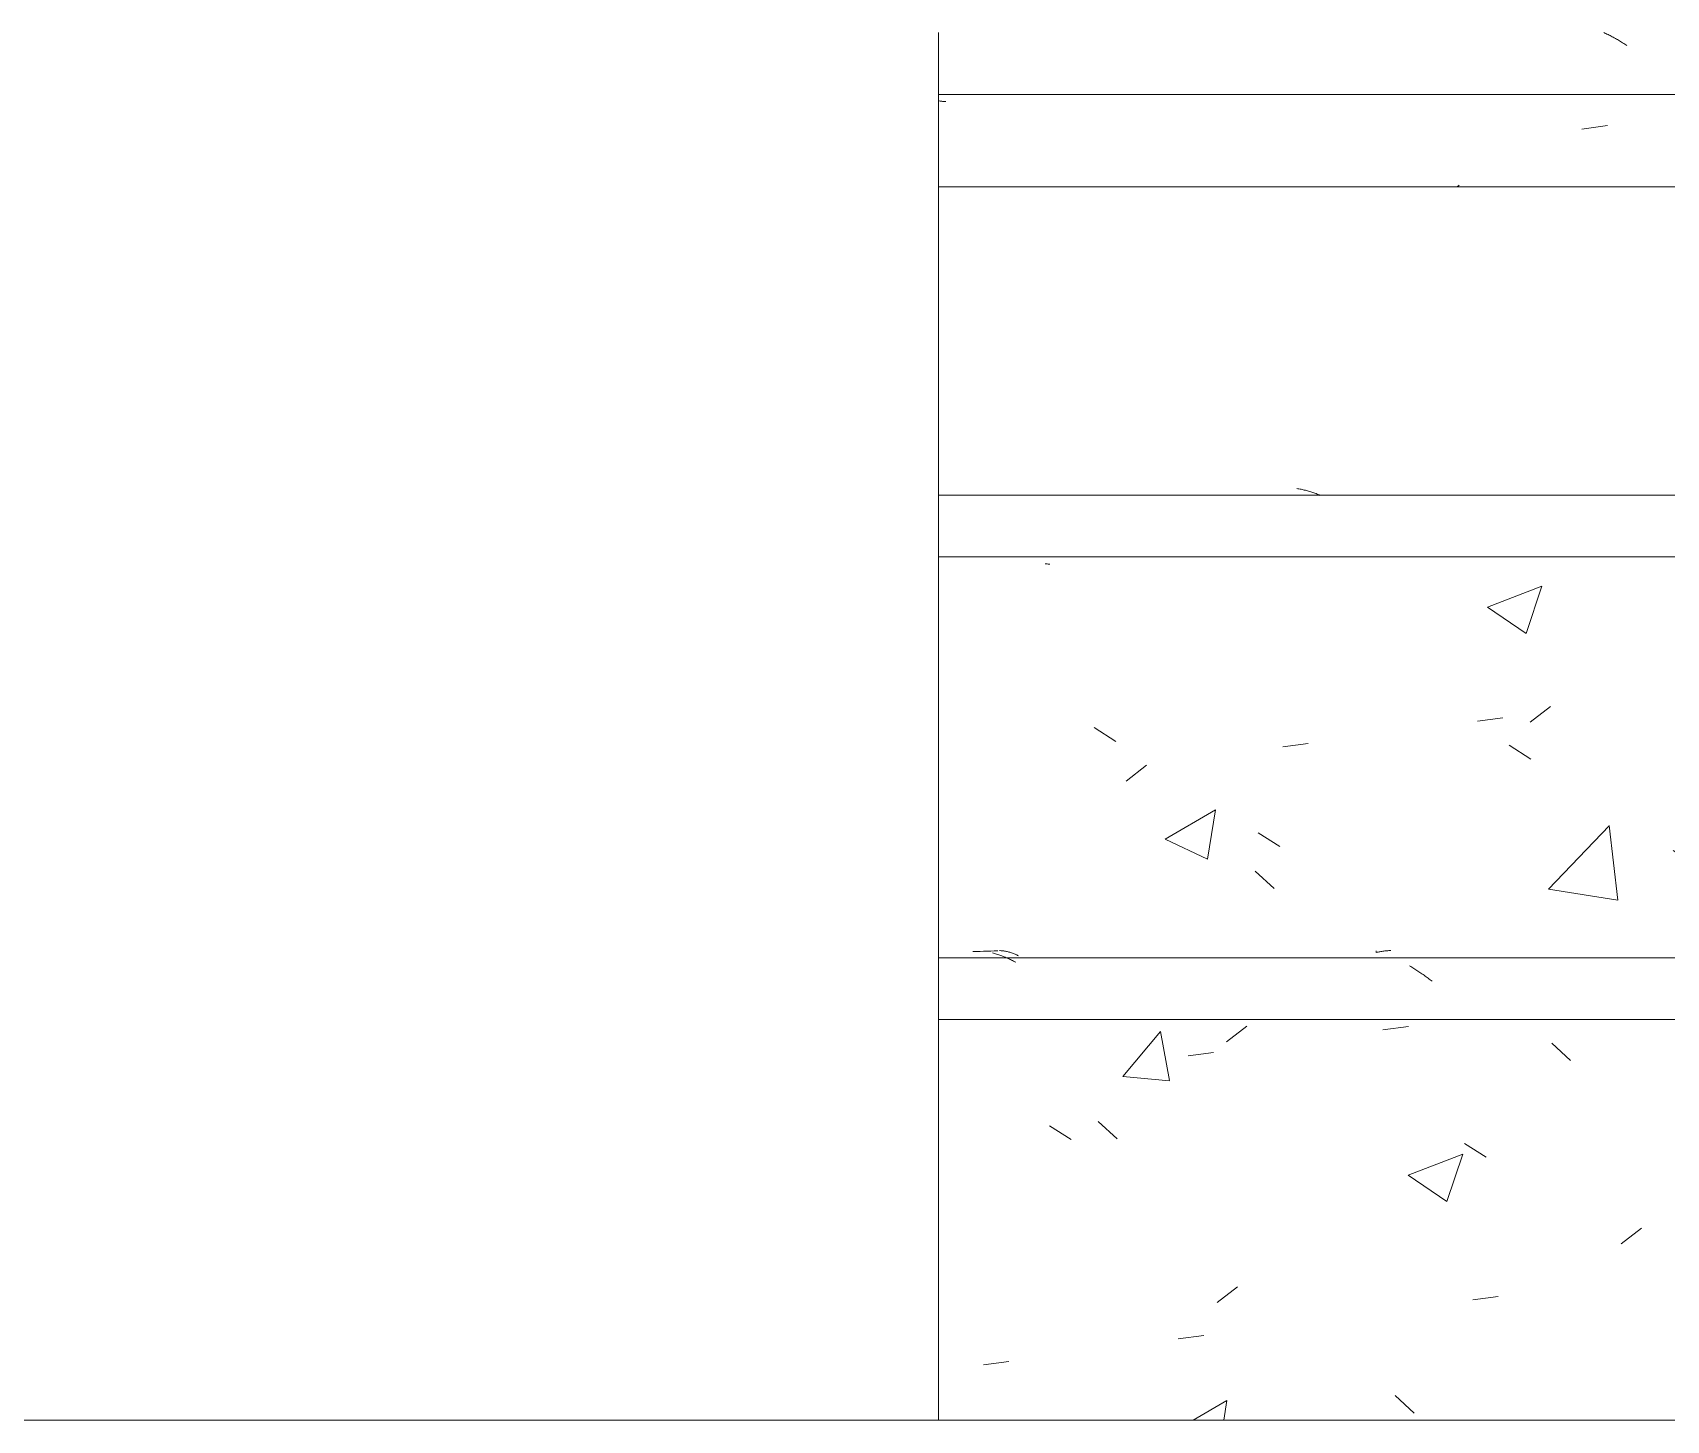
# Model space of a CAD drawing. Header units: millimetres. Extents: x -20608 to 106651, y -8981 to 93550.
# Drawn here: x 87034 to 87563, y -450 to 0 of the extents above; entities that cross this region are included whole.
import ezdxf

# ---------------------------------------------------------------- set-up
doc = ezdxf.new("R2010")
doc.units = ezdxf.units.MM
doc.linetypes.add('Grid Line', pattern=[14, 10, -2, 0, -2])
for name, color, linetype, lineweight in [('NET CAT', 3, 'Continuous', 5), ('NET THAY 1', 41, 'Continuous', 5), ('NET-THAY', 2, 'Continuous', 9), ('TRUC', 225, 'Continuous', 5)]:
    doc.layers.add(name, color=color, linetype=linetype, lineweight=lineweight)

# ---------------------------------------------------------------- blocks, each defined once
blk = doc.blocks.new('FP_396-MẶT ĐỨNG 1-14')
at = {"layer": 'NET THAY 1', "color": 7}
for p, q in [((89109.69, -300), (87327.26, -300)), ((87327.26, -320), (89109.69, -320))]:
    blk.add_line(p, q, dxfattribs=at)
at = {"layer": 'NET THAY 1'}
for p, q in [((87339.53, -297.96), (87338.38, -298)), ((87340.69, -297.92), (87339.53, -297.96)), ((87341.85, -297.88), (87340.69, -297.92)), ((87343, -297.85), (87341.85, -297.88)), ((87344.16, -297.81), (87343, -297.85)), ((87345.31, -297.79), (87344.16, -297.81)), ((87345.05, -298.53), (87344.7, -298.44)), ((87345.4, -298.62), (87345.05, -298.53)), ((87346.47, -297.76), (87345.31, -297.79)), ((87345.74, -298.72), (87345.4, -298.62)), ((87346.09, -298.82), (87345.74, -298.72)), ((87346.43, -298.93), (87346.09, -298.82)), ((87346.78, -299.05), (87346.43, -298.93)), ((87347.13, -299.16), (87346.78, -299.05)), ((87347.27, -297.68), (87346.99, -297.67)), ((87347.47, -299.29), (87347.13, -299.16)), ((87347.55, -297.7), (87347.27, -297.68)), ((87347.82, -299.41), (87347.47, -299.29)), ((87347.83, -297.72), (87347.55, -297.7)), ((87348.16, -299.55), (87347.82, -299.41)), ((87348.11, -297.75), (87347.83, -297.72)), ((87348.4, -297.79), (87348.11, -297.75)), ((87348.51, -299.68), (87348.16, -299.55)), ((87348.68, -297.83), (87348.4, -297.79)), ((87348.85, -299.82), (87348.51, -299.68)), ((87348.96, -297.88), (87348.68, -297.83)), ((87349.19, -299.97), (87348.85, -299.82)), ((87349.24, -297.93), (87348.96, -297.88)), ((87349.54, -300.11), (87349.19, -299.97)), ((87349.52, -297.99), (87349.24, -297.93)), ((87349.8, -298.06), (87349.52, -297.99)), ((87349.88, -300.27), (87349.54, -300.11)), ((87350.08, -298.14), (87349.8, -298.06)), ((87350.22, -300.42), (87349.88, -300.27)), ((87350.37, -298.22), (87350.08, -298.14)), ((87350.56, -300.59), (87350.22, -300.42)), ((87350.65, -298.3), (87350.37, -298.22)), ((87350.91, -300.75), (87350.56, -300.59)), ((87350.93, -298.39), (87350.65, -298.3)), ((87351.25, -300.92), (87350.91, -300.75)), ((87351.21, -298.49), (87350.93, -298.39)), ((87351.49, -298.6), (87351.21, -298.49)), ((87351.59, -301.09), (87351.25, -300.92)), ((87351.77, -298.71), (87351.49, -298.6)), ((87351.93, -301.27), (87351.59, -301.09)), ((87352.05, -298.82), (87351.77, -298.71)), ((87352.27, -301.45), (87351.93, -301.27)), ((87352.32, -298.95), (87352.05, -298.82)), ((87352.6, -299.07), (87352.32, -298.95)), ((87352.88, -299.21), (87352.6, -299.07)), ((87353.16, -299.35), (87352.88, -299.21)), ((87469.12, -298.03), (87469.1, -298.31)), ((87469.42, -298.23), (87469.1, -298.3)), ((87469.14, -297.83), (87469.12, -298.03)), ((87469.16, -297.71), (87469.14, -297.83)), ((87469.74, -298.16), (87469.42, -298.23)), ((87470.06, -298.09), (87469.74, -298.16)), ((87470.37, -298.03), (87470.06, -298.09)), ((87470.69, -297.97), (87470.37, -298.03)), ((87471.01, -297.92), (87470.69, -297.97)), ((87471.32, -297.87), (87471.01, -297.92)), ((87471.64, -297.83), (87471.32, -297.87)), ((87471.96, -297.79), (87471.64, -297.83)), ((87472.27, -297.76), (87471.96, -297.79)), ((87472.59, -297.73), (87472.27, -297.76)), ((87472.91, -297.71), (87472.59, -297.73)), ((87473.22, -297.69), (87472.91, -297.71)), ((87473.54, -297.68), (87473.22, -297.69)), ((87473.85, -297.67), (87473.54, -297.68)), ((87480.33, -302.8), (87479.99, -302.6)), ((87480.67, -303.01), (87480.33, -302.8)), ((87481, -303.22), (87480.67, -303.01)), ((87481.34, -303.43), (87481, -303.22)), ((87481.67, -303.64), (87481.34, -303.43)), ((87482.01, -303.86), (87481.67, -303.64)), ((87482.34, -304.08), (87482.01, -303.86)), ((87482.67, -304.3), (87482.34, -304.08)), ((87483.01, -304.53), (87482.67, -304.3)), ((87483.34, -304.76), (87483.01, -304.53)), ((87483.67, -304.99), (87483.34, -304.76)), ((87484, -305.22), (87483.67, -304.99)), ((87484.33, -305.45), (87484, -305.22)), ((87484.66, -305.69), (87484.33, -305.45)), ((87484.99, -305.92), (87484.66, -305.69)), ((87485.32, -306.16), (87484.99, -305.92)), ((87485.65, -306.4), (87485.32, -306.16)), ((87485.98, -306.65), (87485.65, -306.4)), ((87486.3, -306.89), (87485.98, -306.65)), ((87486.63, -307.13), (87486.3, -306.89)), ((87486.95, -307.38), (87486.63, -307.13)), ((87487.28, -307.63), (87486.95, -307.38))]:
    blk.add_line(p, q, dxfattribs=at)
blk = doc.blocks.new('FP_397-MẶT ĐỨNG 1-14')
at = {"layer": 'NET THAY 1'}
for p, q in [((87443.75, -147.92), (87443.4, -147.87)), ((87444.1, -147.97), (87443.75, -147.92)), ((87444.45, -148.03), (87444.1, -147.97)), ((87444.8, -148.09), (87444.45, -148.03)), ((87445.14, -148.16), (87444.8, -148.09)), ((87445.49, -148.23), (87445.14, -148.16)), ((87445.84, -148.31), (87445.49, -148.23)), ((87446.19, -148.39), (87445.84, -148.31)), ((87446.53, -148.48), (87446.19, -148.39)), ((87446.88, -148.57), (87446.53, -148.48)), ((87447.23, -148.67), (87446.88, -148.57)), ((87447.57, -148.77), (87447.23, -148.67)), ((87447.92, -148.87), (87447.57, -148.77)), ((87448.27, -148.99), (87447.92, -148.87)), ((87448.61, -149.1), (87448.27, -148.99)), ((87448.96, -149.22), (87448.61, -149.1)), ((87449.3, -149.35), (87448.96, -149.22)), ((87449.65, -149.48), (87449.3, -149.35)), ((87449.99, -149.61), (87449.65, -149.48)), ((87450.34, -149.75), (87449.99, -149.61)), ((87450.68, -149.89), (87450.34, -149.75)), ((87451.02, -150.04), (87450.68, -149.89)), ((87362.16, -172.26), (87361.87, -172.23)), ((87362.45, -172.29), (87362.16, -172.26)), ((87362.74, -172.31), (87362.45, -172.29)), ((87363.03, -172.32), (87362.74, -172.31)), ((87363.32, -172.33), (87363.03, -172.32))]:
    blk.add_line(p, q, dxfattribs=at)
at = {"layer": 'NET THAY 1', "color": 7}
for p, q in [((89074.01, -150), (87327.26, -150)), ((87327.26, -170), (89074.01, -170))]:
    blk.add_line(p, q, dxfattribs=at)
blk = doc.blocks.new('FP_398-MẶT ĐỨNG 1-14')
at = {"layer": 'NET THAY 1'}
for p, q in [((87543.29, -0.15), (87542.95, 0)), ((87543.63, -0.31), (87543.29, -0.15)), ((87543.98, -0.46), (87543.63, -0.31)), ((87544.32, -0.63), (87543.98, -0.46)), ((87544.66, -0.79), (87544.32, -0.63)), ((87545, -0.96), (87544.66, -0.79)), ((87545.34, -1.13), (87545, -0.96)), ((87545.68, -1.31), (87545.34, -1.13)), ((87546.02, -1.49), (87545.68, -1.31)), ((87546.36, -1.68), (87546.02, -1.49)), ((87546.7, -1.87), (87546.36, -1.68)), ((87547.04, -2.06), (87546.7, -1.87)), ((87547.38, -2.25), (87547.04, -2.06)), ((87547.72, -2.45), (87547.38, -2.25)), ((87548.05, -2.65), (87547.72, -2.45)), ((87548.39, -2.85), (87548.05, -2.65)), ((87548.73, -3.06), (87548.39, -2.85)), ((87549.06, -3.27), (87548.73, -3.06)), ((87549.4, -3.48), (87549.06, -3.27)), ((87549.73, -3.7), (87549.4, -3.48)), ((87550.06, -3.92), (87549.73, -3.7)), ((87550.4, -4.14), (87550.06, -3.92)), ((87327.46, -22.14), (87327.19, -22.1)), ((87327.73, -22.18), (87327.46, -22.14)), ((87328.01, -22.22), (87327.73, -22.18)), ((87328.28, -22.25), (87328.01, -22.22)), ((87328.55, -22.27), (87328.28, -22.25)), ((87328.82, -22.29), (87328.55, -22.27)), ((87329.1, -22.31), (87328.82, -22.29)), ((87329.37, -22.32), (87329.1, -22.31)), ((87329.64, -22.33), (87329.37, -22.32))]:
    blk.add_line(p, q, dxfattribs=at)
at = {"layer": 'NET THAY 1', "color": 7}
blk.add_line((87327.26, -20), (89038.33, -20), dxfattribs=at)
blk = doc.blocks.new('ALC1807-ASCENT PLAZA-TANG 1_2_rvt-1-MẶT ĐỨNG 1-14')
at = {"layer": 'NET THAY 1'}
h = blk.add_hatch(dxfattribs=at)
h.set_pattern_fill('FP_25', color=256, style=0, pattern_type=2)
h.set_pattern_definition([(50.201, (86446.06, -450), (180.891, -15.939), [18.994, -208.937]), (354.964, (86446.06, -450), (34.991, -191.057), [15.133, -166.459]), (100.379, (86461.13, -451.33), (145.898, 175.118), [16.186, -178.049]), (30.177, (86446.06, -450), (164.569, -77.289), [18.949, -208.435]), (334.843, (86446.06, -450), (-32, -191.588), [15.151, -166.663]), (80.518, (86459.78, -456.43), (196.568, 114.3), [16.187, -178.055]), (46.388, (86446.06, -399.2), (269.155, -42.042), [28.478, -313.258]), (96.589, (86468.5, -402.7), (235.72, 247.426), [24.283, -267.11]), (351.122, (86446.06, -399.2), (235.72, 247.426), [22.702, -249.717]), (21.137, (86471.28, -411.9), (150.539, -102.265), [18.932, -208.254]), (325.811, (86471.28, -411.9), (61.362, 184.188), [15.166, -166.823]), (71.574, (86483.82, -420.42), (211.902, 81.922), [16.178, -177.963]), (37.697, (86446.06, -450), (3.0672, 84.5549), [8.345, -156.525, 8.345, -161.076, -167.524]), (37.697, (86446.06, -450), (3.0672, 84.5549), [-334.29, 8.345, -159.18]), (7.553, (86446.06, -450), (66.3455, 100.181), [8.324, -88.028, 8.324, -152.346, -63.688]), (7.553, (86446.06, -450), (66.3455, 100.181), [-257.02, 8.324, -55.364]), (327.315, (86434.81, -450), (134.6288, -5.7283), [8.34, -54.84, 8.34, -188.781, -261.564]), (327.315, (86434.81, -450), (134.6288, -5.7283), [-260.3, 8.34, -253.224]), (317.297, (86364.6, -450), (147.0774, 25.428), [8.35, -73.882, 8.35, -122.715, -185.971]), (317.297, (86364.6, -450), (147.0774, 25.428), [-213.297, 8.35, -177.621])])
h.paths.add_polyline_path([(87327.26, -50), (89037.14, -50), (89037.14, -20), (87327.26, -20)], flags=0)
h = blk.add_hatch(dxfattribs=at)
h.set_pattern_fill('FP_24', color=256, style=0, pattern_type=2)
h.set_pattern_definition([(50.201, (86481.74, -450), (180.891, -15.939), [18.994, -208.937]), (354.964, (86481.74, -450), (34.991, -191.057), [15.133, -166.459]), (100.379, (86496.81, -451.33), (145.898, 175.118), [16.186, -178.049]), (30.177, (86481.74, -450), (164.569, -77.289), [18.949, -208.435]), (334.843, (86481.74, -450), (-32, -191.588), [15.151, -166.663]), (80.518, (86495.46, -456.43), (196.568, 114.3), [16.187, -178.055]), (46.388, (86481.74, -399.2), (269.155, -42.042), [28.478, -313.258]), (96.589, (86504.17, -402.7), (235.72, 247.426), [24.283, -267.11]), (351.122, (86481.74, -399.2), (235.72, 247.426), [22.702, -249.717]), (21.137, (86506.96, -411.9), (150.539, -102.265), [18.932, -208.254]), (325.811, (86506.96, -411.9), (61.362, 184.188), [15.166, -166.823]), (71.574, (86519.5, -420.42), (211.902, 81.922), [16.178, -177.963]), (37.697, (86481.74, -450), (3.0672, 84.5549), [8.345, -156.525, 8.345, -161.076, -167.524]), (37.697, (86481.74, -450), (3.0672, 84.5549), [-334.29, 8.345, -159.18]), (7.553, (86481.74, -450), (66.3455, 100.181), [8.324, -88.028, 8.324, -152.346, -63.688]), (7.553, (86481.74, -450), (66.3455, 100.181), [-257.02, 8.324, -55.364]), (327.315, (86470.49, -450), (134.6288, -5.7283), [8.34, -54.84, 8.34, -188.781, -261.564]), (327.315, (86470.49, -450), (134.6288, -5.7283), [-260.3, 8.34, -253.224]), (317.297, (86400.28, -450), (147.0774, 25.428), [8.35, -73.882, 8.35, -122.715, -185.971]), (317.297, (86400.28, -450), (147.0774, 25.428), [-213.297, 8.35, -177.621])])
h.paths.add_polyline_path([(87327.26, -300), (89072.82, -300), (89072.57, -170), (87327.26, -170)], flags=0)
h = blk.add_hatch(dxfattribs=at)
h.set_pattern_fill('FP_23', color=256, style=0, pattern_type=2)
h.set_pattern_definition([(50.201, (86517.42, -450), (180.891, -15.939), [18.994, -208.937]), (354.964, (86517.42, -450), (34.991, -191.057), [15.133, -166.459]), (100.379, (86532.5, -451.33), (145.898, 175.118), [16.186, -178.049]), (30.177, (86517.42, -450), (164.569, -77.289), [18.949, -208.435]), (334.843, (86517.42, -450), (-32, -191.588), [15.151, -166.663]), (80.518, (86531.14, -456.43), (196.568, 114.3), [16.187, -178.055]), (46.388, (86517.42, -399.2), (269.155, -42.042), [28.478, -313.258]), (96.589, (86539.85, -402.7), (235.72, 247.426), [24.283, -267.11]), (351.122, (86517.42, -399.2), (235.72, 247.426), [22.702, -249.717]), (21.137, (86542.64, -411.9), (150.539, -102.265), [18.932, -208.254]), (325.811, (86542.64, -411.9), (61.362, 184.188), [15.166, -166.823]), (71.574, (86555.18, -420.42), (211.902, 81.922), [16.178, -177.963]), (37.697, (86517.42, -450), (3.0672, 84.5549), [8.345, -156.525, 8.345, -161.076, -167.524]), (37.697, (86517.42, -450), (3.0672, 84.5549), [-334.29, 8.345, -159.18]), (7.553, (86517.42, -450), (66.3455, 100.181), [8.324, -88.028, 8.324, -152.346, -63.688]), (7.553, (86517.42, -450), (66.3455, 100.181), [-257.02, 8.324, -55.364]), (327.315, (86506.17, -450), (134.6288, -5.7283), [8.34, -54.84, 8.34, -188.781, -261.564]), (327.315, (86506.17, -450), (134.6288, -5.7283), [-260.3, 8.34, -253.224]), (317.297, (86435.96, -450), (147.0774, 25.428), [8.35, -73.882, 8.35, -122.715, -185.971]), (317.297, (86435.96, -450), (147.0774, 25.428), [-213.297, 8.35, -177.621])])
h.paths.add_polyline_path([(87327.26, -450), (89108.5, -450), (89108.5, -320), (87327.26, -320), (87327.26, -426.03)], flags=0)
at = {"layer": 'NET-THAY', "color": 250, "lineweight": 15}
blk.add_line((87327.26, 0), (87327.26, -450), dxfattribs=at)
at = {"layer": 'NET-THAY', "color": 10}
blk.add_line((-20508.1, -450), (99538.03, -450), dxfattribs=at)
at = {"layer": 'NET THAY 1', "color": 7}
for name in ['FP_398-MẶT ĐỨNG 1-14', 'FP_397-MẶT ĐỨNG 1-14', 'FP_396-MẶT ĐỨNG 1-14']:
    blk.add_blockref(name, (0, 0), dxfattribs=at)

msp = doc.modelspace()

# ---------------------------------------------------------------- linework, layer by layer
at = {"layer": 'NET CAT'}
msp.add_lwpolyline([(-20508.1, -450), (99538.03, -450)], dxfattribs=at)
at = {"layer": 'NET-THAY'}
msp.add_line((87327.26, -50), (89039.52, -50), dxfattribs=at)
at = {"layer": 'TRUC', "linetype": 'Grid Line', "ltscale": 50}
msp.add_line((-20508.1, -450), (99538.03, -450), dxfattribs=at)

# ---------------------------------------------------------------- block references
at = {"lineweight": 5}
msp.add_blockref('ALC1807-ASCENT PLAZA-TANG 1_2_rvt-1-MẶT ĐỨNG 1-14', (0, 0), dxfattribs=at)

doc.saveas('drawing.dxf')
